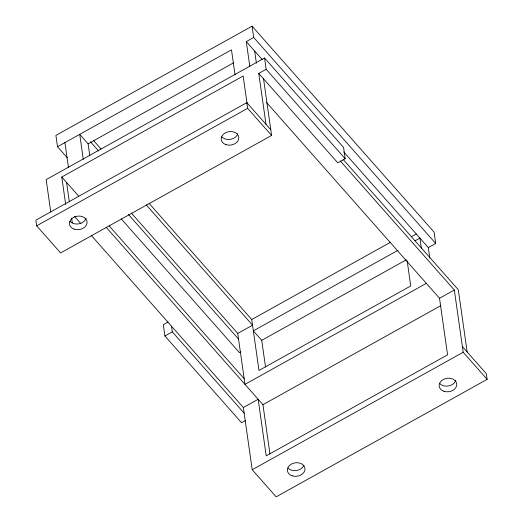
<?xml version="1.0" encoding="UTF-8"?>
<svg xmlns="http://www.w3.org/2000/svg" width="523" height="523" viewBox="0 0 523 523"><rect width="100%" height="100%" fill="white"/><g stroke="black" fill="none" stroke-linecap="round" stroke-linejoin="round"><path stroke-width="0.78" d="M429.788 258.081L428.291 247.575L435.698 243.45L434.083 232.134L252.073 26.15L55.902 135.405L57.51 146.721L67.232 157.724M57.51 146.721L231.473 49.835L235.043 74.887M249.85 66.643L246.281 41.592L253.681 37.466L252.073 26.15M89.825 155.959L88.099 143.838L233.448 62.891M264.546 57.981L266.155 69.297L258.754 73.423L337.786 162.862L345.187 158.744L343.578 147.427L264.546 57.981L46.161 179.605L50.764 211.933M65.689 204.5L61.773 177.016L243.143 76.012L247.052 103.489M270.79 129.763L246.843 102.658L35.865 220.157L36.669 225.818L60.616 252.916L271.594 135.418L263.546 78.842M36.669 225.818L247.647 108.32L246.843 102.658M168.007 322.044L163.294 324.665L164.908 335.982L241.541 422.715L245.581 420.466M164.908 335.982L172.309 331.857L171.505 326.202M407.175 260.885L410.745 285.937L258.983 370.454L251.74 319.533L390.668 242.162M426.356 283.348L244.986 384.359L237.736 333.439L252.544 325.195L146.159 204.794M411.353 236.749L416.288 234.003M397.983 250.301L253.348 330.85L261.729 340.336L265.527 367.009M414.974 240.835L419.91 238.089L421.407 248.595M240.868 351.953L239.521 352.705L121.244 218.843M261.729 340.336L406.364 259.787M462.384 346.592L486.331 373.697L487.135 379.352L276.157 496.85L252.21 469.746L243.352 407.509L258.159 399.265L266.207 455.84L447.577 354.836L439.523 298.26L266.508 102.449M439.523 298.26L454.33 290.01L340.225 160.875M269.966 453.99L262.945 404.684L440.758 305.661M252.21 469.746L463.188 352.247L454.33 290.01M253.681 37.466L435.698 243.45M246.281 41.592L262.226 59.629M343.768 151.918L428.291 247.575M266.155 69.297L345.187 158.744M343.199 159.502L458.318 289.775L467.17 352.012M247.647 108.32L271.594 135.418M463.188 352.247L487.135 379.352M93.512 140.465L101.07 149.022M149.133 203.414L251.74 319.533M90.538 141.844L98.638 151.01M88.099 143.838L79.718 134.352L83.288 159.404M131.351 213.038L237.736 333.439M128.377 214.417L238.54 339.094M109.176 225.91L244.182 378.698M61.773 177.016L78.685 196.151M106.195 227.289L262.945 404.684M74.416 216.319L80.888 223.648M91.133 235.245L243.352 407.509M172.309 331.857L244.156 413.17M258.754 73.423L266.004 124.343M254.662 51.077L256.388 63.198M64.911 142.596L68.48 167.654M66.565 182.435L69.324 201.839M71.625 217.999L72.318 222.85M237.828 133.62A8.852 6.76 -8.1 0 1 230.8 139.288A8.852 6.76 -8.1 0 1 221.804 136.823M86.073 218.137A8.852 6.76 -8.1 0 1 79.038 223.805A8.852 6.76 -8.1 0 1 70.043 221.34M455.762 380.26A8.852 6.76 -8.1 0 1 448.734 385.928A8.852 6.76 -8.1 0 1 439.738 383.464M303.811 465.359A8.852 6.76 -8.1 0 1 296.6 470.517A8.852 6.76 -8.1 0 1 287.983 467.98M225.995 144.642A8.852 6.76 -8.1 0 0 238.815 137.497A8.852 6.76 -8.1 0 0 225.223 132.94A8.852 6.76 -8.1 0 0 225.995 144.642M74.24 229.159A8.852 6.76 -8.1 0 0 87.06 222.014A8.852 6.76 -8.1 0 0 73.462 217.457A8.852 6.76 -8.1 0 0 74.24 229.159M443.929 391.282A8.852 6.76 -8.1 0 0 456.756 384.144A8.852 6.76 -8.1 0 0 443.158 379.58A8.852 6.76 -8.1 0 0 443.929 391.282M292.174 475.799A8.852 6.76 -8.1 0 0 304.994 468.66A8.852 6.76 -8.1 0 0 291.403 464.097A8.852 6.76 -8.1 0 0 292.174 475.799"/></g></svg>
